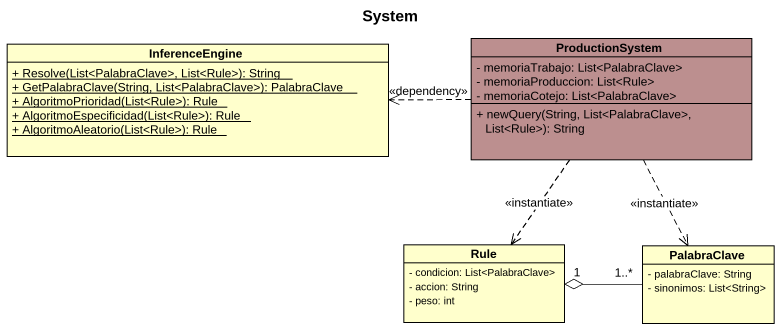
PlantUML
@startuml
title System
hide circle
hide empty members
skinparam classAttributeIconSize 0
class InferenceEngine {
  {static} + Resolve(List<PalabraClave>, List<Rule>): String
  {static} + GetPalabraClave(String, List<PalabraClave>): PalabraClave
  {static} + AlgoritmoPrioridad(List<Rule>): Rule
  {static} + AlgoritmoEspecificidad(List<Rule>): Rule
  {static} + AlgoritmoAleatorio(List<Rule>): Rule
}
class ProductionSystem #BC8F8F {
  - memoriaTrabajo: List<PalabraClave>
  - memoriaProduccion: List<Rule>
  - memoriaCotejo: List<PalabraClave>
  + newQuery(String, List<PalabraClave>, List<Rule>): String
}
class Rule {
  - condicion: List<PalabraClave>
  - accion: String
  - peso: int
}
class PalabraClave {
  - palabraClave: String
  - sinonimos: List<String>
}
ProductionSystem .left.> InferenceEngine : <<dependency>>
ProductionSystem ..> Rule : <<instantiate>>
ProductionSystem ..> PalabraClave : <<instantiate>>
PalabraClave "1..*" -left-o "1" Rule
@enduml
